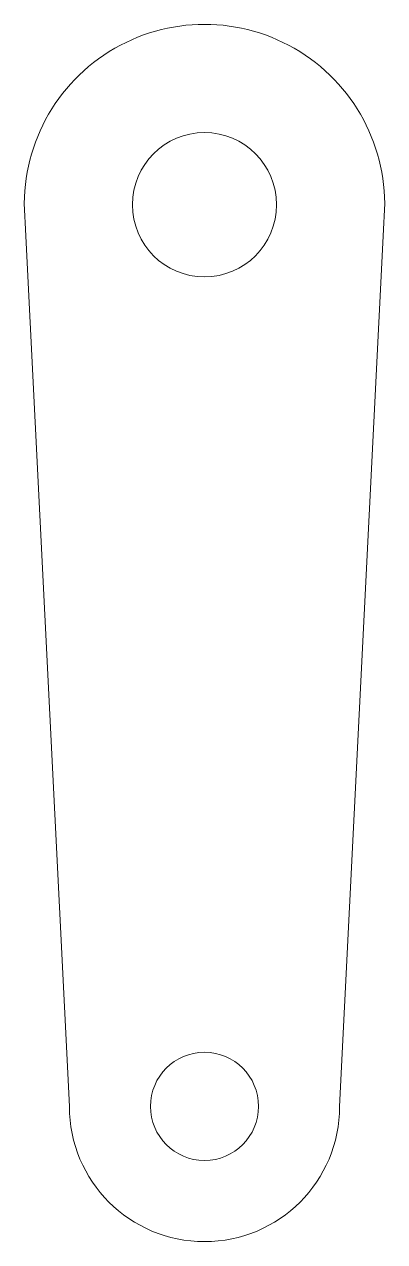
# Model space of a CAD drawing. Header units: millimetres. Extents: x -10 to 10, y -57.5 to 10.
import ezdxf

# ---------------------------------------------------------------- set-up
doc = ezdxf.new("R2010")
doc.units = ezdxf.units.MM

msp = doc.modelspace()

# ---------------------------------------------------------------- linework, layer by layer
at = {"color": 7, "linetype": 'Continuous', "lineweight": 15}
for p, q in [((-7.5, -50), (-9.95, -0.998)), ((9.95, -0.998), (7.5, -50))]:
    msp.add_line(p, q, dxfattribs=at)
for centre, radius in [((0, 0), 4), ((0, -50), 3)]:
    msp.add_circle(centre, radius, dxfattribs=at)
for centre, radius, start, end in [((0, 0), 10, 354.27519, 185.72481), ((0, -50), 7.5, 180, 0)]:
    msp.add_arc(centre, radius, start, end, dxfattribs=at)

doc.saveas('drawing.dxf')
